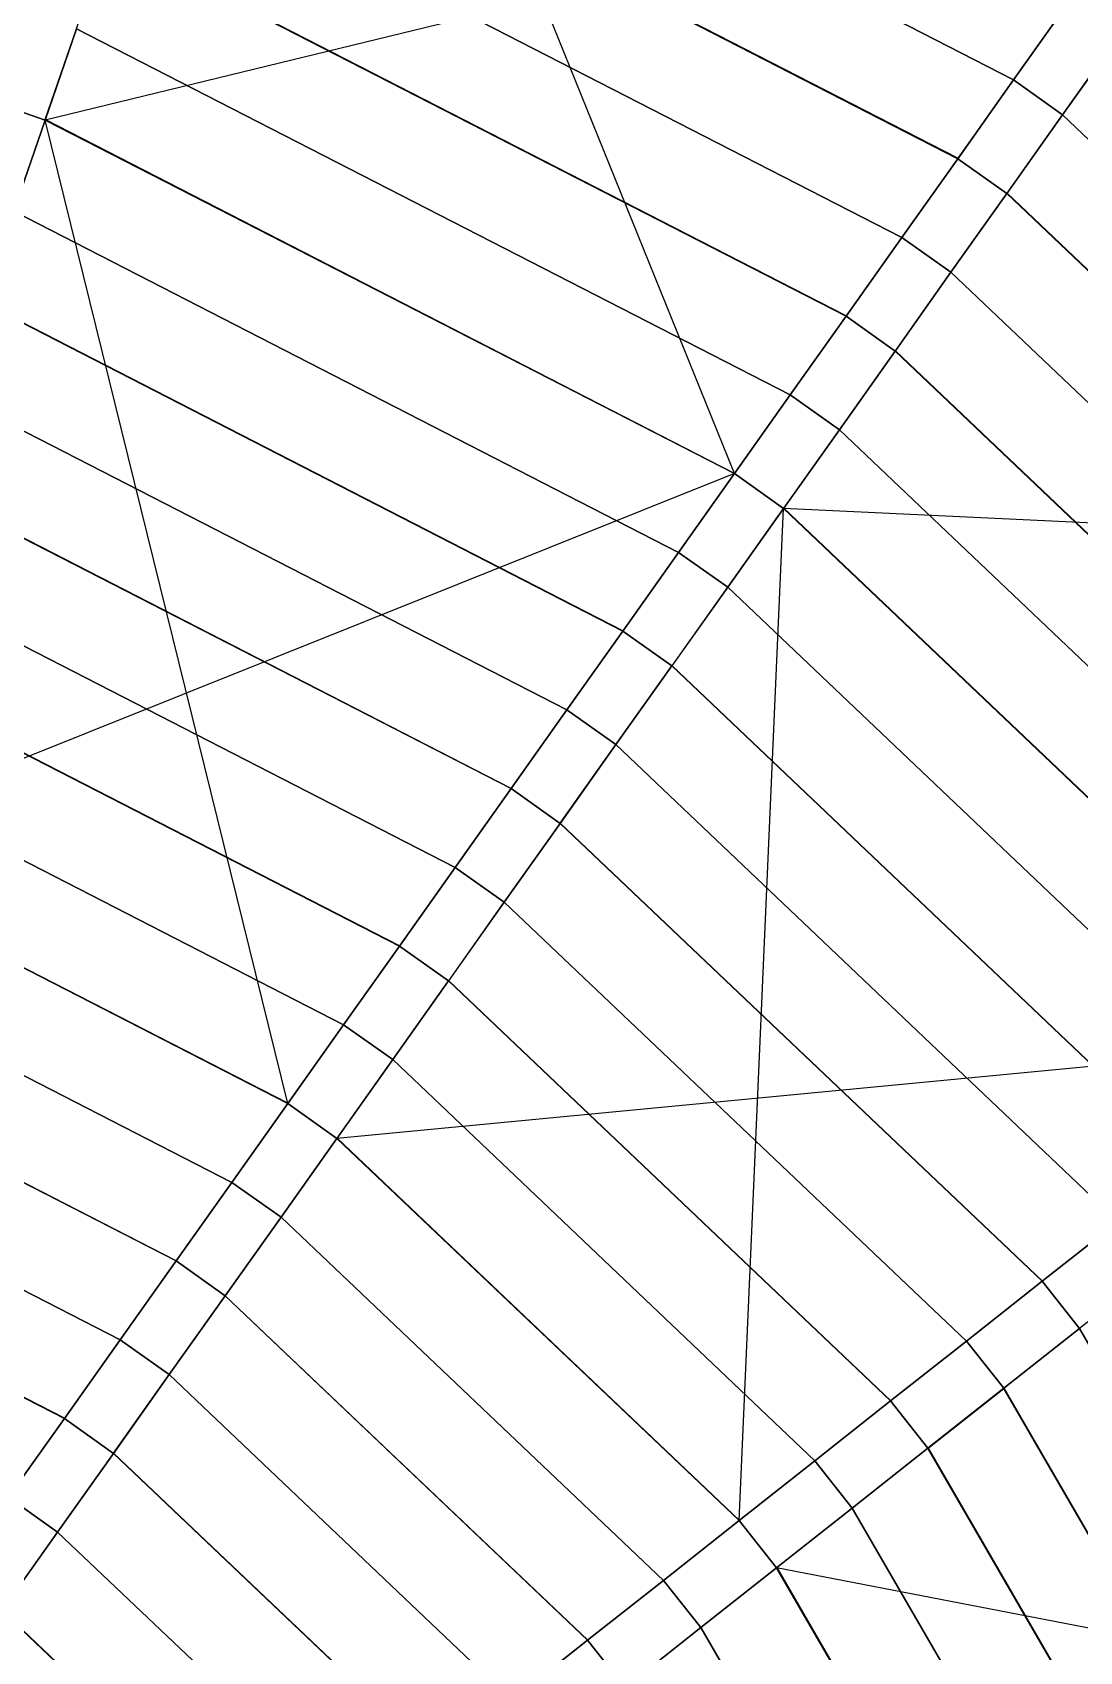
# Model space of a CAD drawing. Header units: millimetres. Extents: x -3890 to 2335, y 8273 to 14518.
# Drawn here: x 27 to 897, y 12417 to 13761 of the extents above; entities that cross this region are included whole.
import ezdxf

# ---------------------------------------------------------------- set-up
doc = ezdxf.new("R2010")
doc.units = ezdxf.units.MM
for name, color, linetype in [('FRAMES', 2, 'Continuous'), ('JOINTS', 2, 'Continuous'), ('SHELLS', 1, 'Continuous')]:
    doc.layers.add(name, color=color, linetype=linetype)

msp = doc.modelspace()

# ---------------------------------------------------------------- linework, layer by layer
at = {"layer": 'FRAMES'}
for p, q in [((610.1, 13394.8, 1429.5), (246.3, 14294.7, 1200)), ((795.6, 13656.3, 1442.3), (142.1, 13991.6, 1442.3)), ((981, 13917.8, 1200), (37.8, 13688.4, 1429.5)), ((702.9, 13525.5, 1497.8), (89.9, 13840, 1497.8)), ((888.3, 13787, 1263.1), (841.9, 13721.7, 1293.2)), ((888.3, 13787, 1383.1), (841.9, 13721.7, 1413.2)), ((841.9, 13721.7, 1413.2), (888.3, 13787, 1263.1)), ((63.9, 13764.2, 1404.1), (37.8, 13688.4, 1429.5)), ((63.9, 13764.2, 1524.1), (37.8, 13688.4, 1549.5)), ((63.9, 13764.2, 1524.1), (37.8, 13688.4, 1429.5)), ((929.1, 13758.1, 1263.1), (882.7, 13692.7, 1293.2)), ((929.1, 13758.1, 1383.1), (882.7, 13692.7, 1413.2)), ((929.1, 13758.1, 1263.1), (882.7, 13692.7, 1413.2)), ((841.9, 13721.7, 1293.2), (795.6, 13656.3, 1322.3)), ((841.9, 13721.7, 1413.2), (795.6, 13656.3, 1442.3)), ((795.6, 13656.3, 1322.3), (841.9, 13721.7, 1413.2)), ((882.7, 13692.7, 1293.2), (841.9, 13721.7, 1293.2)), ((841.9, 13721.7, 1293.2), (841.9, 13721.7, 1413.2)), ((841.9, 13721.7, 1413.2), (882.7, 13692.7, 1413.2)), ((37.8, 13688.4, 1429.5), (-9.5, 13704.7, 1429.5)), ((-9.5, 13704.7, 1549.5), (37.8, 13688.4, 1549.5)), ((37.8, 13688.4, 1429.5), (11.7, 13612.6, 1454.1)), ((37.8, 13688.4, 1549.5), (11.7, 13612.6, 1574.1)), ((37.8, 13688.4, 1429.5), (11.7, 13612.6, 1574.1)), ((37.8, 13688.4, 1549.5), (37.8, 13688.4, 1429.5)), ((610.1, 13394.8, 1549.5), (37.8, 13688.4, 1549.5)), ((239.2, 12871.8, 1601.2), (37.8, 13688.4, 1429.5)), ((882.7, 13692.7, 1293.2), (836.4, 13627.4, 1322.3)), ((882.7, 13692.7, 1413.2), (836.4, 13627.4, 1442.3)), ((882.7, 13692.7, 1413.2), (836.4, 13627.4, 1322.3)), ((882.7, 13692.7, 1413.2), (882.7, 13692.7, 1293.2)), ((795.6, 13656.3, 1322.3), (749.2, 13590.9, 1350.5)), ((795.6, 13656.3, 1442.3), (749.2, 13590.9, 1470.5)), ((749.2, 13590.9, 1470.5), (795.6, 13656.3, 1322.3)), ((836.4, 13627.4, 1322.3), (795.6, 13656.3, 1322.3)), ((795.6, 13656.3, 1322.3), (795.6, 13656.3, 1442.3)), ((795.6, 13656.3, 1442.3), (836.4, 13627.4, 1442.3)), ((836.4, 13627.4, 1322.3), (790, 13562, 1350.5)), ((836.4, 13627.4, 1442.3), (790, 13562, 1470.5)), ((836.4, 13627.4, 1322.3), (790, 13562, 1470.5)), ((836.4, 13627.4, 1442.3), (836.4, 13627.4, 1322.3)), ((1368.9, 13121.5, 1442.3), (836.4, 13627.4, 1442.3)), ((749.2, 13590.9, 1350.5), (702.9, 13525.5, 1377.8)), ((749.2, 13590.9, 1470.5), (702.9, 13525.5, 1497.8)), ((702.9, 13525.5, 1377.8), (749.2, 13590.9, 1470.5)), ((790, 13562, 1350.5), (749.2, 13590.9, 1350.5)), ((749.2, 13590.9, 1350.5), (749.2, 13590.9, 1470.5)), ((749.2, 13590.9, 1470.5), (790, 13562, 1470.5)), ((790, 13562, 1350.5), (743.6, 13496.6, 1377.8)), ((790, 13562, 1470.5), (743.6, 13496.6, 1497.8)), ((790, 13562, 1470.5), (743.6, 13496.6, 1377.8)), ((790, 13562, 1470.5), (790, 13562, 1350.5)), ((517.4, 13264.1, 1597.7), (-14.3, 13536.8, 1597.7)), ((702.9, 13525.5, 1377.8), (656.5, 13460.2, 1404.1)), ((702.9, 13525.5, 1497.8), (656.5, 13460.2, 1524.1)), ((656.5, 13460.2, 1524.1), (702.9, 13525.5, 1377.8)), ((743.6, 13496.6, 1377.8), (702.9, 13525.5, 1377.8)), ((702.9, 13525.5, 1377.8), (702.9, 13525.5, 1497.8)), ((702.9, 13525.5, 1497.8), (743.6, 13496.6, 1497.8)), ((743.6, 13496.6, 1377.8), (697.3, 13431.2, 1404.1)), ((743.6, 13496.6, 1497.8), (697.3, 13431.2, 1524.1)), ((743.6, 13496.6, 1377.8), (697.3, 13431.2, 1524.1)), ((743.6, 13496.6, 1497.8), (743.6, 13496.6, 1377.8)), ((1243.1, 13022.2, 1497.8), (743.6, 13496.6, 1497.8)), ((656.5, 13460.2, 1404.1), (610.1, 13394.8, 1429.5)), ((656.5, 13460.2, 1524.1), (610.1, 13394.8, 1549.5)), ((610.1, 13394.8, 1429.5), (656.5, 13460.2, 1524.1)), ((697.3, 13431.2, 1404.1), (656.5, 13460.2, 1404.1)), ((656.5, 13460.2, 1404.1), (656.5, 13460.2, 1524.1)), ((656.5, 13460.2, 1524.1), (697.3, 13431.2, 1524.1)), ((697.3, 13431.2, 1404.1), (650.9, 13365.9, 1429.5)), ((697.3, 13431.2, 1524.1), (650.9, 13365.9, 1549.5)), ((697.3, 13431.2, 1524.1), (650.9, 13365.9, 1429.5)), ((697.3, 13431.2, 1524.1), (697.3, 13431.2, 1404.1)), ((610.1, 13394.8, 1429.5), (-170.7, 13082.1, 1601.2)), ((610.1, 13394.8, 1429.5), (563.8, 13329.4, 1454.1)), ((610.1, 13394.8, 1549.5), (563.8, 13329.4, 1574.1)), ((563.8, 13329.4, 1574.1), (610.1, 13394.8, 1429.5)), ((650.9, 13365.9, 1429.5), (610.1, 13394.8, 1429.5)), ((610.1, 13394.8, 1429.5), (610.1, 13394.8, 1549.5)), ((610.1, 13394.8, 1549.5), (650.9, 13365.9, 1549.5)), ((424.7, 13133.3, 1642.3), (-66.4, 13385.3, 1642.3)), ((650.9, 13365.9, 1429.5), (604.6, 13300.5, 1454.1)), ((650.9, 13365.9, 1549.5), (604.6, 13300.5, 1574.1)), ((650.9, 13365.9, 1429.5), (604.6, 13300.5, 1574.1)), ((614.1, 12525.6, 1601.2), (650.9, 13365.9, 1429.5)), ((650.9, 13365.9, 1549.5), (650.9, 13365.9, 1429.5)), ((1117.3, 12922.9, 1549.5), (650.9, 13365.9, 1549.5)), ((1620.6, 13320.2, 1200), (650.9, 13365.9, 1429.5)), ((563.8, 13329.4, 1454.1), (517.4, 13264.1, 1477.7)), ((563.8, 13329.4, 1574.1), (517.4, 13264.1, 1597.7)), ((517.4, 13264.1, 1477.7), (563.8, 13329.4, 1574.1)), ((604.6, 13300.5, 1454.1), (563.8, 13329.4, 1454.1)), ((563.8, 13329.4, 1454.1), (563.8, 13329.4, 1574.1)), ((563.8, 13329.4, 1574.1), (604.6, 13300.5, 1574.1)), ((604.6, 13300.5, 1454.1), (558.2, 13235.1, 1477.7)), ((604.6, 13300.5, 1574.1), (558.2, 13235.1, 1597.7)), ((604.6, 13300.5, 1574.1), (558.2, 13235.1, 1477.7)), ((604.6, 13300.5, 1574.1), (604.6, 13300.5, 1454.1)), ((517.4, 13264.1, 1477.7), (471.1, 13198.7, 1500.4)), ((517.4, 13264.1, 1597.7), (471.1, 13198.7, 1620.4)), ((471.1, 13198.7, 1620.4), (517.4, 13264.1, 1477.7)), ((558.2, 13235.1, 1477.7), (517.4, 13264.1, 1477.7)), ((517.4, 13264.1, 1477.7), (517.4, 13264.1, 1597.7)), ((517.4, 13264.1, 1597.7), (558.2, 13235.1, 1597.7)), ((332, 13002.6, 1683.5), (-118.6, 13233.7, 1683.5)), ((558.2, 13235.1, 1477.7), (511.8, 13169.8, 1500.4)), ((558.2, 13235.1, 1597.7), (511.8, 13169.8, 1620.4)), ((558.2, 13235.1, 1477.7), (511.8, 13169.8, 1620.4)), ((558.2, 13235.1, 1597.7), (558.2, 13235.1, 1477.7)), ((991.5, 12823.6, 1597.7), (558.2, 13235.1, 1597.7)), ((471.1, 13198.7, 1500.4), (424.7, 13133.3, 1522.3)), ((471.1, 13198.7, 1620.4), (424.7, 13133.3, 1642.3)), ((424.7, 13133.3, 1522.3), (471.1, 13198.7, 1620.4)), ((511.8, 13169.8, 1500.4), (471.1, 13198.7, 1500.4)), ((471.1, 13198.7, 1500.4), (471.1, 13198.7, 1620.4)), ((471.1, 13198.7, 1620.4), (511.8, 13169.8, 1620.4)), ((511.8, 13169.8, 1500.4), (465.5, 13104.4, 1522.3)), ((511.8, 13169.8, 1620.4), (465.5, 13104.4, 1642.3)), ((511.8, 13169.8, 1620.4), (465.5, 13104.4, 1522.3)), ((511.8, 13169.8, 1620.4), (511.8, 13169.8, 1500.4)), ((424.7, 13133.3, 1522.3), (378.3, 13067.9, 1543.3)), ((424.7, 13133.3, 1642.3), (378.3, 13067.9, 1663.3)), ((378.3, 13067.9, 1663.3), (424.7, 13133.3, 1522.3)), ((465.5, 13104.4, 1522.3), (424.7, 13133.3, 1522.3)), ((424.7, 13133.3, 1522.3), (424.7, 13133.3, 1642.3)), ((424.7, 13133.3, 1642.3), (465.5, 13104.4, 1642.3)), ((465.5, 13104.4, 1522.3), (419.1, 13039, 1543.3)), ((465.5, 13104.4, 1642.3), (419.1, 13039, 1663.3)), ((465.5, 13104.4, 1522.3), (419.1, 13039, 1663.3)), ((465.5, 13104.4, 1642.3), (465.5, 13104.4, 1522.3)), ((865.7, 12724.3, 1642.3), (465.5, 13104.4, 1642.3)), ((239.2, 12871.8, 1721.2), (-170.7, 13082.1, 1721.2)), ((378.3, 13067.9, 1543.3), (332, 13002.6, 1563.5)), ((378.3, 13067.9, 1663.3), (332, 13002.6, 1683.5)), ((332, 13002.6, 1563.5), (378.3, 13067.9, 1663.3)), ((419.1, 13039, 1543.3), (378.3, 13067.9, 1543.3)), ((378.3, 13067.9, 1543.3), (378.3, 13067.9, 1663.3)), ((378.3, 13067.9, 1663.3), (419.1, 13039, 1663.3)), ((419.1, 13039, 1543.3), (372.7, 12973.6, 1563.5)), ((419.1, 13039, 1663.3), (372.7, 12973.6, 1683.5)), ((419.1, 13039, 1663.3), (372.7, 12973.6, 1563.5)), ((419.1, 13039, 1663.3), (419.1, 13039, 1543.3)), ((332, 13002.6, 1563.5), (285.6, 12937.2, 1582.7)), ((332, 13002.6, 1683.5), (285.6, 12937.2, 1702.7)), ((285.6, 12937.2, 1702.7), (332, 13002.6, 1563.5)), ((372.7, 12973.6, 1563.5), (332, 13002.6, 1563.5)), ((332, 13002.6, 1563.5), (332, 13002.6, 1683.5)), ((332, 13002.6, 1683.5), (372.7, 12973.6, 1683.5)), ((372.7, 12973.6, 1563.5), (326.4, 12908.3, 1582.7)), ((372.7, 12973.6, 1683.5), (326.4, 12908.3, 1702.7)), ((372.7, 12973.6, 1563.5), (326.4, 12908.3, 1702.7)), ((372.7, 12973.6, 1683.5), (372.7, 12973.6, 1563.5)), ((739.9, 12624.9, 1683.5), (372.7, 12973.6, 1683.5)), ((285.6, 12937.2, 1582.7), (239.2, 12871.8, 1601.2)), ((285.6, 12937.2, 1702.7), (239.2, 12871.8, 1721.2)), ((239.2, 12871.8, 1601.2), (285.6, 12937.2, 1702.7)), ((326.4, 12908.3, 1582.7), (285.6, 12937.2, 1582.7)), ((285.6, 12937.2, 1582.7), (285.6, 12937.2, 1702.7)), ((285.6, 12937.2, 1702.7), (326.4, 12908.3, 1702.7)), ((146.5, 12741.1, 1755.5), (-222.8, 12930.6, 1755.5)), ((1117.3, 12922.9, 1429.5), (280, 12842.9, 1601.2)), ((326.4, 12908.3, 1582.7), (280, 12842.9, 1601.2)), ((326.4, 12908.3, 1702.7), (280, 12842.9, 1721.2)), ((326.4, 12908.3, 1702.7), (280, 12842.9, 1601.2)), ((326.4, 12908.3, 1702.7), (326.4, 12908.3, 1582.7)), ((239.2, 12871.8, 1601.2), (192.9, 12806.4, 1618.7)), ((239.2, 12871.8, 1721.2), (192.9, 12806.4, 1738.7)), ((192.9, 12806.4, 1738.7), (239.2, 12871.8, 1601.2)), ((280, 12842.9, 1601.2), (239.2, 12871.8, 1601.2)), ((239.2, 12871.8, 1601.2), (239.2, 12871.8, 1721.2)), ((239.2, 12871.8, 1721.2), (280, 12842.9, 1721.2)), ((280, 12842.9, 1601.2), (233.7, 12777.5, 1618.7)), ((280, 12842.9, 1721.2), (233.7, 12777.5, 1738.7)), ((280, 12842.9, 1601.2), (233.7, 12777.5, 1738.7)), ((280, 12842.9, 1721.2), (280, 12842.9, 1601.2)), ((614.1, 12525.6, 1721.2), (280, 12842.9, 1721.2)), ((192.9, 12806.4, 1618.7), (146.5, 12741.1, 1635.5)), ((192.9, 12806.4, 1738.7), (146.5, 12741.1, 1755.5)), ((146.5, 12741.1, 1635.5), (192.9, 12806.4, 1738.7)), ((233.7, 12777.5, 1618.7), (192.9, 12806.4, 1618.7)), ((192.9, 12806.4, 1618.7), (192.9, 12806.4, 1738.7)), ((192.9, 12806.4, 1738.7), (233.7, 12777.5, 1738.7)), ((53.8, 12610.3, 1786.5), (-275, 12779, 1786.5)), ((233.7, 12777.5, 1618.7), (187.3, 12712.2, 1635.5)), ((233.7, 12777.5, 1738.7), (187.3, 12712.2, 1755.5)), ((233.7, 12777.5, 1738.7), (187.3, 12712.2, 1635.5)), ((233.7, 12777.5, 1738.7), (233.7, 12777.5, 1618.7)), ((928.6, 12773.9, 1500.4), (865.7, 12724.3, 1522.3)), ((928.6, 12773.9, 1620.4), (865.7, 12724.3, 1642.3)), ((865.7, 12724.3, 1522.3), (928.6, 12773.9, 1620.4)), ((146.5, 12741.1, 1635.5), (100.2, 12675.7, 1651.4)), ((146.5, 12741.1, 1755.5), (100.2, 12675.7, 1771.4)), ((100.2, 12675.7, 1771.4), (146.5, 12741.1, 1635.5)), ((187.3, 12712.2, 1635.5), (146.5, 12741.1, 1635.5)), ((146.5, 12741.1, 1635.5), (146.5, 12741.1, 1755.5)), ((146.5, 12741.1, 1755.5), (187.3, 12712.2, 1755.5)), ((959.6, 12734.7, 1500.4), (896.7, 12685, 1522.3)), ((959.6, 12734.7, 1620.4), (896.7, 12685, 1642.3)), ((959.6, 12734.7, 1620.4), (896.7, 12685, 1522.3)), ((865.7, 12724.3, 1522.3), (802.8, 12674.6, 1543.3)), ((865.7, 12724.3, 1642.3), (802.8, 12674.6, 1663.3)), ((802.8, 12674.6, 1663.3), (865.7, 12724.3, 1522.3)), ((896.7, 12685, 1522.3), (865.7, 12724.3, 1522.3)), ((865.7, 12724.3, 1522.3), (865.7, 12724.3, 1642.3)), ((865.7, 12724.3, 1642.3), (896.7, 12685, 1642.3)), ((187.3, 12712.2, 1635.5), (140.9, 12646.8, 1651.4)), ((187.3, 12712.2, 1755.5), (140.9, 12646.8, 1771.4)), ((187.3, 12712.2, 1635.5), (140.9, 12646.8, 1771.4)), ((187.3, 12712.2, 1755.5), (187.3, 12712.2, 1635.5)), ((488.3, 12426.3, 1755.5), (187.3, 12712.2, 1755.5)), ((896.7, 12685, 1522.3), (833.8, 12635.4, 1543.3)), ((896.7, 12685, 1642.3), (833.8, 12635.4, 1663.3)), ((896.7, 12685, 1522.3), (833.8, 12635.4, 1663.3)), ((896.7, 12685, 1642.3), (896.7, 12685, 1522.3)), ((1173.5, 12207.3, 1642.3), (896.7, 12685, 1642.3)), ((100.2, 12675.7, 1651.4), (53.8, 12610.3, 1666.5)), ((100.2, 12675.7, 1771.4), (53.8, 12610.3, 1786.5)), ((53.8, 12610.3, 1666.5), (100.2, 12675.7, 1771.4)), ((140.9, 12646.8, 1651.4), (100.2, 12675.7, 1651.4)), ((100.2, 12675.7, 1651.4), (100.2, 12675.7, 1771.4)), ((100.2, 12675.7, 1771.4), (140.9, 12646.8, 1771.4)), ((802.8, 12674.6, 1543.3), (739.9, 12624.9, 1563.5)), ((802.8, 12674.6, 1663.3), (739.9, 12624.9, 1683.5)), ((739.9, 12624.9, 1563.5), (802.8, 12674.6, 1663.3)), ((833.8, 12635.4, 1543.3), (802.8, 12674.6, 1543.3)), ((802.8, 12674.6, 1543.3), (802.8, 12674.6, 1663.3)), ((802.8, 12674.6, 1663.3), (833.8, 12635.4, 1663.3)), ((140.9, 12646.8, 1651.4), (94.6, 12581.4, 1666.5)), ((140.9, 12646.8, 1771.4), (94.6, 12581.4, 1786.5)), ((140.9, 12646.8, 1771.4), (94.6, 12581.4, 1666.5)), ((140.9, 12646.8, 1771.4), (140.9, 12646.8, 1651.4)), ((739.9, 12624.9, 1563.5), (677, 12575.3, 1582.7)), ((739.9, 12624.9, 1683.5), (677, 12575.3, 1702.7)), ((677, 12575.3, 1702.7), (739.9, 12624.9, 1563.5)), ((770.9, 12585.7, 1563.5), (739.9, 12624.9, 1563.5)), ((739.9, 12624.9, 1563.5), (739.9, 12624.9, 1683.5)), ((739.9, 12624.9, 1683.5), (770.9, 12585.7, 1683.5)), ((770.9, 12585.7, 1563.5), (833.8, 12635.4, 1543.3)), ((770.9, 12585.7, 1683.5), (833.8, 12635.4, 1663.3)), ((833.8, 12635.4, 1663.3), (770.9, 12585.7, 1563.5)), ((833.8, 12635.4, 1663.3), (833.8, 12635.4, 1543.3)), ((53.8, 12610.3, 1666.5), (7.4, 12545, 1680.7)), ((53.8, 12610.3, 1786.5), (7.4, 12545, 1800.7)), ((7.4, 12545, 1800.7), (53.8, 12610.3, 1666.5)), ((94.6, 12581.4, 1666.5), (53.8, 12610.3, 1666.5)), ((53.8, 12610.3, 1666.5), (53.8, 12610.3, 1786.5)), ((53.8, 12610.3, 1786.5), (94.6, 12581.4, 1786.5)), ((770.9, 12585.7, 1563.5), (708, 12536, 1582.7)), ((770.9, 12585.7, 1683.5), (708, 12536, 1702.7)), ((770.9, 12585.7, 1563.5), (708, 12536, 1702.7)), ((770.9, 12585.7, 1683.5), (770.9, 12585.7, 1563.5)), ((1024.9, 12147.5, 1683.5), (770.9, 12585.7, 1683.5)), ((94.6, 12581.4, 1666.5), (48.2, 12516, 1680.7)), ((94.6, 12581.4, 1786.5), (48.2, 12516, 1800.7)), ((94.6, 12581.4, 1666.5), (48.2, 12516, 1800.7)), ((94.6, 12581.4, 1786.5), (94.6, 12581.4, 1666.5)), ((362.5, 12327, 1786.5), (94.6, 12581.4, 1786.5)), ((677, 12575.3, 1582.7), (614.1, 12525.6, 1601.2)), ((677, 12575.3, 1702.7), (614.1, 12525.6, 1721.2)), ((614.1, 12525.6, 1601.2), (677, 12575.3, 1702.7)), ((708, 12536, 1582.7), (677, 12575.3, 1582.7)), ((677, 12575.3, 1582.7), (677, 12575.3, 1702.7)), ((677, 12575.3, 1702.7), (708, 12536, 1702.7)), ((48.2, 12516, 1680.7), (7.4, 12545, 1680.7)), ((7.4, 12545, 1800.7), (48.2, 12516, 1800.7)), ((708, 12536, 1582.7), (645.1, 12486.4, 1601.2)), ((708, 12536, 1702.7), (645.1, 12486.4, 1721.2)), ((708, 12536, 1702.7), (645.1, 12486.4, 1601.2)), ((708, 12536, 1702.7), (708, 12536, 1582.7)), ((614.1, 12525.6, 1601.2), (551.2, 12475.9, 1618.7)), ((614.1, 12525.6, 1721.2), (551.2, 12475.9, 1738.7)), ((551.2, 12475.9, 1738.7), (614.1, 12525.6, 1601.2)), ((645.1, 12486.4, 1601.2), (614.1, 12525.6, 1601.2)), ((614.1, 12525.6, 1601.2), (614.1, 12525.6, 1721.2)), ((614.1, 12525.6, 1721.2), (645.1, 12486.4, 1721.2)), ((48.2, 12516, 1680.7), (1.9, 12450.7, 1694.1)), ((48.2, 12516, 1800.7), (1.9, 12450.7, 1814.1)), ((48.2, 12516, 1800.7), (1.9, 12450.7, 1694.1)), ((48.2, 12516, 1800.7), (48.2, 12516, 1680.7)), ((551.2, 12475.9, 1618.7), (488.3, 12426.3, 1635.5)), ((551.2, 12475.9, 1738.7), (488.3, 12426.3, 1755.5)), ((488.3, 12426.3, 1635.5), (551.2, 12475.9, 1738.7)), ((582.2, 12436.7, 1618.7), (551.2, 12475.9, 1618.7)), ((551.2, 12475.9, 1618.7), (551.2, 12475.9, 1738.7)), ((551.2, 12475.9, 1738.7), (582.2, 12436.7, 1738.7)), ((645.1, 12486.4, 1601.2), (582.2, 12436.7, 1618.7)), ((645.1, 12486.4, 1721.2), (582.2, 12436.7, 1738.7)), ((645.1, 12486.4, 1601.2), (582.2, 12436.7, 1738.7)), ((645.1, 12486.4, 1721.2), (645.1, 12486.4, 1601.2)), ((876.2, 12087.6, 1721.2), (645.1, 12486.4, 1721.2)), ((1470.9, 12327, 1429.5), (645.1, 12486.4, 1601.2)), ((236.7, 12227.6, 1814.1), (1.9, 12450.7, 1814.1)), ((582.2, 12436.7, 1618.7), (519.3, 12387, 1635.5)), ((582.2, 12436.7, 1738.7), (519.3, 12387, 1755.5)), ((582.2, 12436.7, 1738.7), (519.3, 12387, 1635.5)), ((582.2, 12436.7, 1738.7), (582.2, 12436.7, 1618.7)), ((488.3, 12426.3, 1635.5), (425.4, 12376.6, 1651.4)), ((488.3, 12426.3, 1755.5), (425.4, 12376.6, 1771.4)), ((425.4, 12376.6, 1771.4), (488.3, 12426.3, 1635.5)), ((519.3, 12387, 1635.5), (488.3, 12426.3, 1635.5)), ((488.3, 12426.3, 1635.5), (488.3, 12426.3, 1755.5)), ((488.3, 12426.3, 1755.5), (519.3, 12387, 1755.5))]:
    msp.add_line(p, q, dxfattribs=at)
at = {"layer": 'JOINTS'}
for p in [(841.9, 13721.7, 1293.2), (841.9, 13721.7, 1413.2), (37.8, 13688.4, 1429.5), (37.8, 13688.4, 1549.5), (882.7, 13692.7, 1293.2), (882.7, 13692.7, 1413.2), (795.6, 13656.3, 1322.3), (795.6, 13656.3, 1442.3), (836.4, 13627.4, 1322.3), (836.4, 13627.4, 1442.3), (749.2, 13590.9, 1350.5), (749.2, 13590.9, 1470.5), (790, 13562, 1350.5), (790, 13562, 1470.5), (702.9, 13525.5, 1377.8), (702.9, 13525.5, 1497.8), (743.6, 13496.6, 1377.8), (743.6, 13496.6, 1497.8), (656.5, 13460.2, 1404.1), (656.5, 13460.2, 1524.1), (697.3, 13431.2, 1404.1), (697.3, 13431.2, 1524.1), (610.1, 13394.8, 1429.5), (610.1, 13394.8, 1549.5), (650.9, 13365.9, 1429.5), (650.9, 13365.9, 1549.5), (563.8, 13329.4, 1454.1), (563.8, 13329.4, 1574.1), (604.6, 13300.5, 1454.1), (604.6, 13300.5, 1574.1), (517.4, 13264.1, 1477.7), (517.4, 13264.1, 1597.7), (558.2, 13235.1, 1477.7), (558.2, 13235.1, 1597.7), (471.1, 13198.7, 1500.4), (471.1, 13198.7, 1620.4), (511.8, 13169.8, 1500.4), (511.8, 13169.8, 1620.4), (424.7, 13133.3, 1522.3), (424.7, 13133.3, 1642.3), (465.5, 13104.4, 1522.3), (465.5, 13104.4, 1642.3), (378.3, 13067.9, 1543.3), (378.3, 13067.9, 1663.3), (419.1, 13039, 1543.3), (419.1, 13039, 1663.3), (332, 13002.6, 1563.5), (332, 13002.6, 1683.5), (372.7, 12973.6, 1563.5), (372.7, 12973.6, 1683.5), (285.6, 12937.2, 1582.7), (285.6, 12937.2, 1702.7), (326.4, 12908.3, 1582.7), (326.4, 12908.3, 1702.7), (239.2, 12871.8, 1601.2), (239.2, 12871.8, 1721.2), (280, 12842.9, 1601.2), (280, 12842.9, 1721.2), (192.9, 12806.4, 1618.7), (192.9, 12806.4, 1738.7), (233.7, 12777.5, 1618.7), (233.7, 12777.5, 1738.7), (146.5, 12741.1, 1635.5), (146.5, 12741.1, 1755.5), (865.7, 12724.3, 1522.3), (865.7, 12724.3, 1642.3), (187.3, 12712.2, 1635.5), (187.3, 12712.2, 1755.5), (896.7, 12685, 1522.3), (896.7, 12685, 1642.3), (100.2, 12675.7, 1651.4), (100.2, 12675.7, 1771.4), (802.8, 12674.6, 1543.3), (802.8, 12674.6, 1663.3), (140.9, 12646.8, 1651.4), (140.9, 12646.8, 1771.4), (739.9, 12624.9, 1563.5), (739.9, 12624.9, 1683.5), (833.8, 12635.4, 1543.3), (833.8, 12635.4, 1663.3), (53.8, 12610.3, 1666.5), (53.8, 12610.3, 1786.5), (770.9, 12585.7, 1563.5), (770.9, 12585.7, 1683.5), (94.6, 12581.4, 1666.5), (94.6, 12581.4, 1786.5), (677, 12575.3, 1582.7), (677, 12575.3, 1702.7), (708, 12536, 1582.7), (708, 12536, 1702.7), (614.1, 12525.6, 1601.2), (614.1, 12525.6, 1721.2), (48.2, 12516, 1680.7), (48.2, 12516, 1800.7), (551.2, 12475.9, 1618.7), (551.2, 12475.9, 1738.7), (645.1, 12486.4, 1601.2), (645.1, 12486.4, 1721.2), (582.2, 12436.7, 1618.7), (582.2, 12436.7, 1738.7), (488.3, 12426.3, 1635.5), (488.3, 12426.3, 1755.5)]:
    msp.add_point(p, dxfattribs=at)
at = {"layer": 'SHELLS'}
for points in [[(888.3, 13787, 1383.1), (841.9, 13721.7, 1413.2), (168.1, 14067.3, 1413.2), (194.2, 14143.1, 1383.1)], [(841.9, 13721.7, 1413.2), (795.7, 13656.6, 1443.1), (142.2, 13991.8, 1443.1), (168.1, 14067.3, 1413.2)], [(795.6, 13656.3, 1442.3), (749.2, 13590.9, 1470.5), (116, 13915.8, 1470.5), (142.1, 13991.6, 1442.3)], [(795.6, 13656.3, 1442.3), (795.6, 13656.3, 1442.3), (142.1, 13991.6, 1442.3), (795.6, 13656.3, 1442.3)], [(795.7, 13656.6, 1443.1), (142.2, 13991.8, 1443.1), (142.2, 13991.8, 1443.1)], [(749.2, 13590.9, 1470.5), (703, 13525.8, 1498.6), (90.1, 13840.3, 1498.6), (116, 13915.8, 1470.5)], [(749.2, 13590.9, 1470.5), (749.2, 13590.9, 1470.5), (116, 13915.8, 1470.5)], [(702.9, 13525.5, 1497.8), (656.5, 13460.2, 1524.1), (63.9, 13764.2, 1524.1), (89.9, 13840, 1497.8)], [(89.9, 13840, 1497.8), (702.9, 13525.5, 1497.8), (89.9, 13840, 1497.8)], [(703, 13525.8, 1498.6), (90.1, 13840.3, 1498.6), (90.1, 13840.3, 1498.6)], [(656.5, 13460.2, 1524.1), (610.3, 13395, 1550.3), (37.9, 13688.7, 1550.3), (63.9, 13764.2, 1524.1)], [(656.5, 13460.2, 1524.1), (656.5, 13460.2, 1524.1), (63.9, 13764.2, 1524.1)], [(1494.8, 13220.9, 1383.1), (1431.8, 13171.2, 1413.2), (882.7, 13692.7, 1413.2), (929.1, 13758.1, 1383.1)], [(610.1, 13394.8, 1549.5), (563.8, 13329.4, 1574.1), (11.7, 13612.6, 1574.1), (37.8, 13688.4, 1549.5)], [(37.8, 13688.4, 1549.5), (610.1, 13394.8, 1549.5), (37.8, 13688.4, 1549.5)], [(610.3, 13395, 1550.3), (37.9, 13688.7, 1550.3), (37.9, 13688.7, 1550.3)], [(1431.8, 13171.2, 1413.2), (1369.2, 13121.8, 1443.1), (836.6, 13627.6, 1443.1), (882.7, 13692.7, 1413.2)], [(1368.9, 13121.5, 1442.3), (1306, 13071.9, 1470.5), (790, 13562, 1470.5), (836.4, 13627.4, 1442.3)], [(1368.9, 13121.5, 1442.3), (1368.9, 13121.5, 1442.3), (836.4, 13627.4, 1442.3), (1368.9, 13121.5, 1442.3)], [(563.8, 13329.4, 1574.1), (517.5, 13264.3, 1598.5), (-14.2, 13537.1, 1598.5), (11.7, 13612.6, 1574.1)], [(563.8, 13329.4, 1574.1), (563.8, 13329.4, 1574.1), (11.7, 13612.6, 1574.1)], [(1306, 13071.9, 1470.5), (1243.3, 13022.4, 1498.6), (743.8, 13496.8, 1498.6), (790, 13562, 1470.5)], [(517.4, 13264.1, 1597.7), (471.1, 13198.7, 1620.4), (-40.4, 13461.1, 1620.4), (-14.3, 13536.8, 1597.7)], [(517.4, 13264.1, 1597.7), (517.4, 13264.1, 1597.7), (-14.3, 13536.8, 1597.7), (517.4, 13264.1, 1597.7)], [(517.5, 13264.3, 1598.5), (-14.2, 13537.1, 1598.5), (-14.2, 13537.1, 1598.5)], [(1243.1, 13022.2, 1497.8), (1180.2, 12972.6, 1524.1), (697.3, 13431.2, 1524.1), (743.6, 13496.6, 1497.8)], [(743.6, 13496.6, 1497.8), (1243.1, 13022.2, 1497.8), (743.6, 13496.6, 1497.8)], [(471.1, 13198.7, 1620.4), (424.8, 13133.5, 1643.1), (-66.3, 13385.5, 1643.1), (-40.4, 13461.1, 1620.4)], [(471.1, 13198.7, 1620.4), (471.1, 13198.7, 1620.4), (-40.4, 13461.1, 1620.4)], [(1180.2, 12972.6, 1524.1), (1117.5, 12923.1, 1550.3), (651.1, 13366.1, 1550.3), (697.3, 13431.2, 1524.1)], [(1180.2, 12972.6, 1524.1), (1180.2, 12972.6, 1524.1), (697.3, 13431.2, 1524.1)], [(424.7, 13133.3, 1642.3), (378.3, 13067.9, 1663.3), (-92.5, 13309.5, 1663.3), (-66.4, 13385.3, 1642.3)], [(424.7, 13133.3, 1642.3), (424.7, 13133.3, 1642.3), (-66.4, 13385.3, 1642.3), (424.7, 13133.3, 1642.3)], [(424.8, 13133.5, 1643.1), (-66.3, 13385.5, 1643.1), (-66.3, 13385.5, 1643.1)], [(1117.3, 12922.9, 1549.5), (1054.4, 12873.2, 1574.1), (604.6, 13300.5, 1574.1), (650.9, 13365.9, 1549.5)], [(1117.3, 12922.9, 1549.5), (1117.3, 12922.9, 1549.5), (650.9, 13365.9, 1549.5), (1117.3, 12922.9, 1549.5)], [(378.3, 13067.9, 1663.3), (332.1, 13002.8, 1684.3), (-118.5, 13233.9, 1684.3), (-92.5, 13309.5, 1663.3)], [(378.3, 13067.9, 1663.3), (378.3, 13067.9, 1663.3), (-92.5, 13309.5, 1663.3)], [(1054.4, 12873.2, 1574.1), (991.7, 12823.8, 1598.5), (558.4, 13235.3, 1598.5), (604.6, 13300.5, 1574.1)], [(332, 13002.6, 1683.5), (285.6, 12937.2, 1702.7), (-144.6, 13157.9, 1702.7), (-118.6, 13233.7, 1683.5)], [(332, 13002.6, 1683.5), (332, 13002.6, 1683.5), (-118.6, 13233.7, 1683.5), (332, 13002.6, 1683.5)], [(332.1, 13002.8, 1684.3), (-118.5, 13233.9, 1684.3), (-118.5, 13233.9, 1684.3)], [(991.5, 12823.6, 1597.7), (928.6, 12773.9, 1620.4), (511.8, 13169.8, 1620.4), (558.2, 13235.1, 1597.7)], [(991.5, 12823.6, 1597.7), (991.5, 12823.6, 1597.7), (558.2, 13235.1, 1597.7), (991.5, 12823.6, 1597.7)], [(928.6, 12773.9, 1620.4), (865.9, 12724.4, 1643.1), (465.6, 13104.6, 1643.1), (511.8, 13169.8, 1620.4)], [(928.6, 12773.9, 1620.4), (928.6, 12773.9, 1620.4), (511.8, 13169.8, 1620.4)], [(285.6, 12937.2, 1702.7), (239.3, 12872, 1721.9), (-170.6, 13082.3, 1721.9), (-144.6, 13157.9, 1702.7)], [(285.6, 12937.2, 1702.7), (285.6, 12937.2, 1702.7), (-144.6, 13157.9, 1702.7)], [(865.7, 12724.3, 1642.3), (802.8, 12674.6, 1663.3), (419.1, 13039, 1663.3), (465.5, 13104.4, 1642.3)], [(865.7, 12724.3, 1642.3), (865.7, 12724.3, 1642.3), (465.5, 13104.4, 1642.3), (865.7, 12724.3, 1642.3)], [(239.2, 12871.8, 1721.2), (192.9, 12806.4, 1738.7), (-196.8, 13006.4, 1738.7), (-170.7, 13082.1, 1721.2)], [(-170.7, 13082.1, 1721.2), (239.2, 12871.8, 1721.2), (-170.7, 13082.1, 1721.2)], [(239.3, 12872, 1721.9), (-170.6, 13082.3, 1721.9), (-170.6, 13082.3, 1721.9)], [(802.8, 12674.6, 1663.3), (740.1, 12625.1, 1684.3), (372.9, 12973.8, 1684.3), (419.1, 13039, 1663.3)], [(192.9, 12806.4, 1738.7), (146.6, 12741.2, 1756.3), (-222.8, 12930.7, 1756.3), (-196.8, 13006.4, 1738.7)], [(192.9, 12806.4, 1738.7), (192.9, 12806.4, 1738.7), (-196.8, 13006.4, 1738.7)], [(739.9, 12624.9, 1683.5), (677, 12575.3, 1702.7), (326.4, 12908.3, 1702.7), (372.7, 12973.6, 1683.5)], [(372.7, 12973.6, 1683.5), (739.9, 12624.9, 1683.5), (372.7, 12973.6, 1683.5)], [(146.5, 12741.1, 1755.5), (100.2, 12675.7, 1771.4), (-248.9, 12854.8, 1771.4), (-222.8, 12930.6, 1755.5)], [(146.6, 12741.2, 1756.3), (-222.8, 12930.7, 1756.3), (-222.8, 12930.7, 1756.3)], [(146.5, 12741.1, 1755.5), (146.5, 12741.1, 1755.5), (-222.8, 12930.6, 1755.5), (146.5, 12741.1, 1755.5)], [(677, 12575.3, 1702.7), (614.3, 12525.7, 1721.9), (280.2, 12843, 1721.9), (326.4, 12908.3, 1702.7)], [(677, 12575.3, 1702.7), (677, 12575.3, 1702.7), (326.4, 12908.3, 1702.7)], [(100.2, 12675.7, 1771.4), (53.9, 12610.5, 1787.2), (-274.9, 12779.1, 1787.2), (-248.9, 12854.8, 1771.4)], [(100.2, 12675.7, 1771.4), (100.2, 12675.7, 1771.4), (-248.9, 12854.8, 1771.4)], [(614.1, 12525.6, 1721.2), (551.2, 12475.9, 1738.7), (233.7, 12777.5, 1738.7), (280, 12842.9, 1721.2)], [(53.8, 12610.3, 1786.5), (7.4, 12545, 1800.7), (-301, 12703.2, 1800.7), (-275, 12779, 1786.5)], [(53.9, 12610.5, 1787.2), (-274.9, 12779.1, 1787.2), (-274.9, 12779.1, 1787.2)], [(551.2, 12475.9, 1738.7), (488.4, 12426.4, 1756.3), (187.4, 12712.3, 1756.3), (233.7, 12777.5, 1738.7)], [(488.3, 12426.3, 1755.5), (425.4, 12376.6, 1771.4), (140.9, 12646.8, 1771.4), (187.3, 12712.2, 1755.5)], [(488.3, 12426.3, 1755.5), (488.3, 12426.3, 1755.5), (187.3, 12712.2, 1755.5), (488.3, 12426.3, 1755.5)], [(1173.5, 12207.3, 1642.3), (1099.2, 12177.4, 1663.3), (833.8, 12635.4, 1663.3), (896.7, 12685, 1642.3)], [(425.4, 12376.6, 1771.4), (362.6, 12327.1, 1787.2), (94.7, 12581.5, 1787.2), (140.9, 12646.8, 1771.4)], [(1099.2, 12177.4, 1663.3), (1025, 12147.6, 1684.3), (771.1, 12585.8, 1684.3), (833.8, 12635.3, 1663.3)], [(1099.2, 12177.4, 1663.3), (1099.2, 12177.4, 1663.3), (833.8, 12635.3, 1663.3), (833.8, 12635.4, 1663.3)], [(1024.9, 12147.5, 1683.4), (950.5, 12117.5, 1702.7), (708, 12536, 1702.7), (770.9, 12585.7, 1683.4)], [(770.9, 12585.7, 1683.4), (1024.9, 12147.5, 1683.4), (770.9, 12585.7, 1683.4)], [(1025, 12147.6, 1684.3), (1025, 12147.6, 1684.3), (1025, 12147.6, 1684.3), (771.1, 12585.8, 1684.3)], [(362.5, 12327, 1786.5), (299.6, 12277.3, 1800.7), (48.2, 12516, 1800.7), (94.6, 12581.4, 1786.5)], [(950.5, 12117.5, 1702.7), (876.3, 12087.7, 1721.9), (645.3, 12486.5, 1721.9), (708, 12536, 1702.7)], [(299.6, 12277.3, 1800.7), (236.8, 12227.7, 1814.9), (2, 12450.8, 1814.9), (48.2, 12516, 1800.7)], [(876.2, 12087.6, 1721.1), (801.8, 12057.7, 1738.7), (582.2, 12436.7, 1738.7), (645.1, 12486.4, 1721.1)], [(876.3, 12087.7, 1721.9), (876.3, 12087.7, 1721.9), (876.3, 12087.7, 1721.9), (645.3, 12486.5, 1721.9)], [(236.7, 12227.6, 1814.1), (173.8, 12178, 1826.7), (-44.5, 12385.3, 1826.7), (1.9, 12450.7, 1814.1)], [(1.9, 12450.7, 1814.1), (236.7, 12227.6, 1814.1), (1.9, 12450.7, 1814.1)], [(801.8, 12057.7, 1738.7), (727.6, 12027.8, 1756.3), (519.4, 12387.1, 1756.3), (582.2, 12436.7, 1738.7)]]:
    msp.add_3dface(points, dxfattribs=at)

doc.saveas('drawing.dxf')
